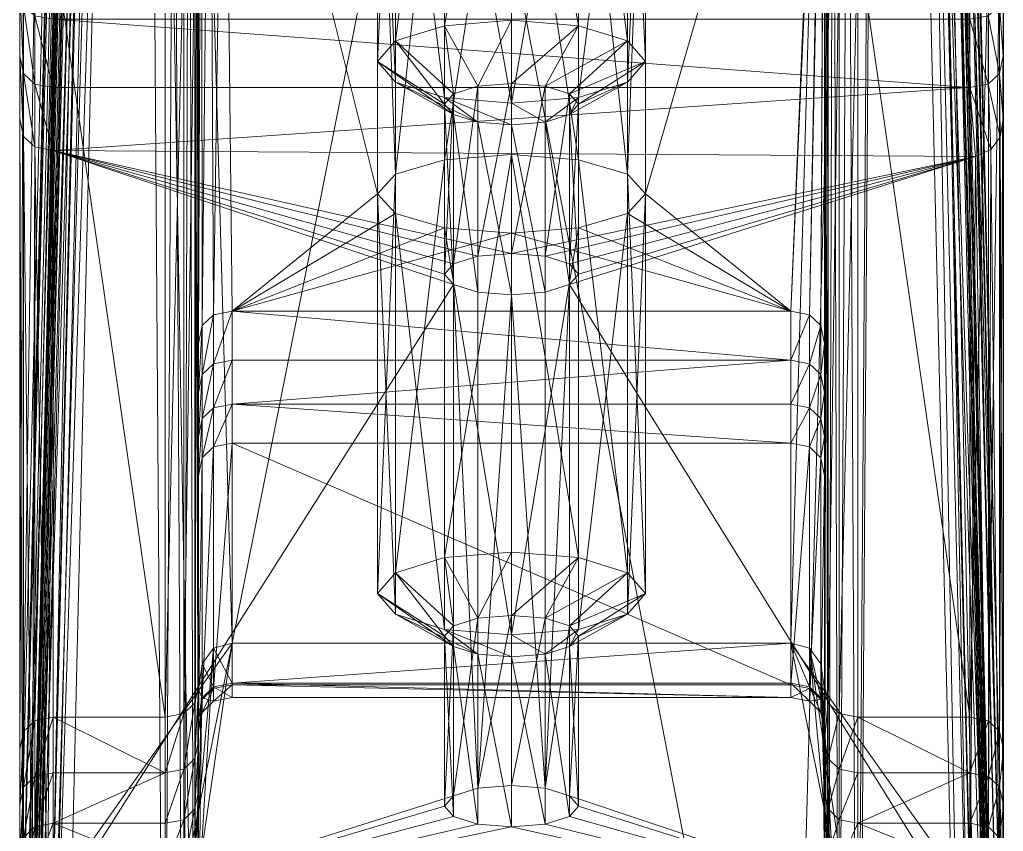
# Model space of a CAD drawing. Header units: metres. Extents: x -565 to 1231, y 366 to 1032.
# Drawn here: x -564.96 to -520.95, y 867.9 to 904.21 of the extents above; entities that cross this region are included whole.
import ezdxf

# ---------------------------------------------------------------- set-up
doc = ezdxf.new("R2010")
doc.units = ezdxf.units.M
doc.layers.add('KOV', color=7, linetype='Continuous', lineweight=13, true_color=0xe3e3e3)

# ---------------------------------------------------------------- blocks, each defined once
blk = doc.blocks.new('KOMPLEXNÍ OBJEKT_0')
at = {"layer": 'KOV'}
for points in [[(506.246, 1597.565, 415.722), (534.446, 1597.555, 525.168), (499.594, 1597.555, 417.906)], [(503.745, 1597.565, 407.631), (506.246, 1597.565, 415.722), (499.594, 1597.555, 417.906)], [(501.479, 1597.564, 399.46), (503.745, 1597.565, 407.631), (499.594, 1597.555, 417.906)], [(504.545, 1597.396, 407.397), (503.745, 1597.565, 407.631), (501.479, 1597.564, 399.46)], [(501.479, 1597.564, 399.46), (502.286, 1597.396, 399.249), (504.545, 1597.396, 407.397)], [(503.745, 1597.565, 407.631), (504.545, 1597.396, 407.397), (507.04, 1597.396, 415.47)], [(507.04, 1597.396, 415.47), (506.246, 1597.565, 415.722), (503.745, 1597.565, 407.631)], [(506.246, 1597.565, 415.722), (541.11, 1597.565, 523.025), (534.446, 1597.555, 525.168)], [(506.246, 1597.565, 415.722), (507.04, 1597.396, 415.47), (541.901, 1597.396, 522.762)], [(541.901, 1597.396, 522.762), (541.11, 1597.565, 523.025), (506.246, 1597.565, 415.722)], [(541.11, 1597.565, 523.025), (537.251, 1597.555, 533.396), (534.446, 1597.555, 525.168)], [(541.11, 1597.565, 523.025), (540.293, 1597.555, 541.529), (537.251, 1597.555, 533.396)], [(465.48, 1597.395, 327.309), (465.045, 1596.894, 327.062), (628.915, 1593.055, -8.922)], [(466.204, 1597.563, 327.728), (465.48, 1597.395, 327.309), (629.336, 1593.557, -8.644)], [(628.915, 1593.055, -8.922), (629.336, 1593.557, -8.644), (465.48, 1597.395, 327.309)], [(466.204, 1597.563, 327.728), (630.037, 1593.725, -8.181), (473.738, 1597.56, 331.089)], [(629.336, 1593.557, -8.644), (630.037, 1593.725, -8.181), (466.204, 1597.563, 327.728)], [(630.037, 1593.725, -8.181), (636.501, 1593.72, -5.465), (473.738, 1597.56, 331.089)], [(473.865, 1597.532, 331.151), (473.738, 1597.56, 331.089), (636.501, 1593.72, -5.465)], [(473.967, 1597.305, 331.202), (637.763, 1592.223, -4.631), (473.855, 1591.06, 331.431)], [(636.501, 1593.72, -5.465), (637.202, 1593.555, -5.002), (473.865, 1597.532, 331.151)], [(473.941, 1597.447, 331.189), (473.865, 1597.532, 331.151), (637.202, 1593.555, -5.002)], [(637.202, 1593.555, -5.002), (637.623, 1593.056, -4.724), (473.941, 1597.447, 331.189)], [(473.967, 1597.305, 331.202), (473.941, 1597.447, 331.189), (637.623, 1593.056, -4.724)], [(637.623, 1593.056, -4.724), (637.763, 1592.223, -4.631), (473.967, 1597.305, 331.202)], [(491.288, 1597.395, 339.457), (490.834, 1596.894, 339.248), (648.754, 1593.057, 0.586)], [(492.043, 1597.562, 339.809), (491.288, 1597.395, 339.457), (649.235, 1593.557, 0.738)], [(648.754, 1593.057, 0.586), (649.235, 1593.557, 0.738), (491.288, 1597.395, 339.457)], [(656.214, 1593.721, 4.305), (498.35, 1597.558, 342.846), (492.043, 1597.562, 339.809)], [(656.214, 1593.721, 4.305), (492.043, 1597.562, 339.809), (650.037, 1593.724, 0.991)], [(649.235, 1593.557, 0.738), (650.037, 1593.724, 0.991), (492.043, 1597.562, 339.809)], [(499.104, 1597.393, 343.199), (498.35, 1597.558, 342.846), (656.214, 1593.721, 4.305)], [(498.439, 1597.008, 418.664), (498.829, 1597.42, 418.247), (533.655, 1597.391, 525.431)], [(533.655, 1597.391, 525.431), (533.181, 1596.893, 525.589), (498.439, 1597.008, 418.664)], [(498.829, 1597.42, 418.247), (499.594, 1597.555, 417.906), (534.446, 1597.555, 525.168)], [(534.446, 1597.555, 525.168), (533.655, 1597.391, 525.431), (498.829, 1597.42, 418.247)], [(656.214, 1593.721, 4.305), (657.015, 1593.555, 4.559), (499.104, 1597.393, 343.199)], [(499.557, 1596.893, 343.413), (499.104, 1597.393, 343.199), (657.015, 1593.555, 4.559)], [(502.77, 1596.894, 399.123), (502.286, 1597.396, 399.249), (500.266, 1597.395, 391.044)], [(500.266, 1597.395, 391.044), (500.752, 1596.894, 390.928), (502.77, 1596.894, 399.123)], [(502.286, 1597.396, 399.249), (502.77, 1596.894, 399.123), (505.025, 1596.894, 407.256)], [(505.025, 1596.894, 407.256), (504.545, 1597.396, 407.397), (502.286, 1597.396, 399.249)], [(504.545, 1597.396, 407.397), (505.025, 1596.894, 407.256), (507.517, 1596.894, 415.319)], [(507.517, 1596.894, 415.319), (507.04, 1597.396, 415.47), (504.545, 1597.396, 407.397)], [(507.04, 1597.396, 415.47), (507.517, 1596.894, 415.319), (542.375, 1596.894, 522.604)], [(542.375, 1596.894, 522.604), (541.901, 1597.396, 522.762), (507.04, 1597.396, 415.47)], [(533.181, 1596.893, 525.589), (533.655, 1597.391, 525.431), (536.467, 1597.391, 533.676)], [(536.467, 1597.391, 533.676), (535.996, 1596.893, 533.845), (533.181, 1596.893, 525.589)], [(533.655, 1597.391, 525.431), (534.446, 1597.555, 525.168), (537.251, 1597.555, 533.396)], [(537.251, 1597.555, 533.396), (536.467, 1597.391, 533.676), (533.655, 1597.391, 525.431)], [(535.996, 1596.893, 533.845), (536.467, 1597.391, 533.676), (539.517, 1597.391, 541.832)], [(539.517, 1597.391, 541.832), (539.051, 1596.893, 542.014), (535.996, 1596.893, 533.845)], [(536.467, 1597.391, 533.676), (537.251, 1597.555, 533.396), (540.293, 1597.555, 541.529)], [(540.293, 1597.555, 541.529), (539.517, 1597.391, 541.832), (536.467, 1597.391, 533.676)], [(465.045, 1596.894, 327.062), (464.897, 1596.06, 326.986), (628.775, 1592.222, -9.015)], [(628.775, 1592.222, -9.015), (628.915, 1593.055, -8.922), (465.045, 1596.894, 327.062)], [(490.834, 1596.894, 339.248), (490.681, 1596.06, 339.182), (648.594, 1592.223, 0.535)], [(648.594, 1592.223, 0.535), (648.754, 1593.057, 0.586), (490.834, 1596.894, 339.248)], [(498.424, 1596.318, 419.159), (498.439, 1597.008, 418.664), (533.181, 1596.893, 525.589)], [(533.181, 1596.893, 525.589), (533.023, 1596.06, 525.642), (498.424, 1596.318, 419.159)], [(657.015, 1593.555, 4.559), (657.496, 1593.055, 4.711), (499.557, 1596.893, 343.413)], [(499.706, 1596.06, 343.487), (499.557, 1596.893, 343.413), (657.496, 1593.055, 4.711)], [(500.752, 1596.894, 390.928), (500.915, 1596.06, 390.89), (502.931, 1596.06, 399.081)], [(502.931, 1596.06, 399.081), (502.77, 1596.894, 399.123), (500.752, 1596.894, 390.928)], [(502.77, 1596.894, 399.123), (502.931, 1596.06, 399.081), (505.185, 1596.06, 407.209)], [(505.185, 1596.06, 407.209), (505.025, 1596.894, 407.256), (502.77, 1596.894, 399.123)], [(505.025, 1596.894, 407.256), (505.185, 1596.06, 407.209), (507.675, 1596.06, 415.269)], [(507.675, 1596.06, 415.269), (507.517, 1596.894, 415.319), (505.025, 1596.894, 407.256)], [(507.517, 1596.894, 415.319), (507.675, 1596.06, 415.269), (542.534, 1596.06, 522.551)], [(542.534, 1596.06, 522.551), (542.375, 1596.894, 522.604), (507.517, 1596.894, 415.319)], [(533.023, 1596.06, 525.642), (533.181, 1596.893, 525.589), (535.996, 1596.893, 533.845)], [(535.996, 1596.893, 533.845), (535.839, 1596.06, 533.901), (533.023, 1596.06, 525.642)], [(535.839, 1596.06, 533.901), (535.996, 1596.893, 533.845), (539.051, 1596.893, 542.014)], [(539.051, 1596.893, 542.014), (538.896, 1596.06, 542.074), (535.839, 1596.06, 533.901)], [(498.165, 1555.06, 418.359), (498.424, 1596.318, 419.159), (502.769, 1575.56, 432.531)], [(502.894, 1577.06, 432.914), (502.769, 1575.56, 432.531), (498.424, 1596.318, 419.159)], [(503.233, 1578.157, 433.958), (502.894, 1577.06, 432.914), (498.424, 1596.318, 419.159)], [(503.697, 1578.56, 435.385), (503.233, 1578.157, 433.958), (498.424, 1596.318, 419.159)], [(504.159, 1578.157, 436.811), (503.697, 1578.56, 435.385), (498.424, 1596.318, 419.159)], [(527.027, 1578.157, 507.189), (504.159, 1578.157, 436.811), (498.424, 1596.318, 419.159)], [(527.027, 1578.157, 507.189), (498.424, 1596.318, 419.159), (533.023, 1596.06, 525.642)], [(476.687, 1589.56, 302.574), (628.775, 1592.222, -9.015), (464.897, 1596.06, 326.986)], [(490.681, 1596.06, 339.182), (487.041, 1591.06, 346.985), (648.594, 1591.06, 0.535)], [(648.594, 1592.223, 0.535), (490.681, 1596.06, 339.182), (648.594, 1591.06, 0.535)], [(510.994, 1588.06, 319.283), (496.105, 1591.06, 351.211), (499.706, 1596.06, 343.487)], [(510.994, 1588.06, 319.283), (499.706, 1596.06, 343.487), (657.656, 1592.222, 4.761)], [(657.496, 1593.055, 4.711), (657.656, 1592.222, 4.761), (499.706, 1596.06, 343.487)], [(502.931, 1596.06, 399.081), (500.915, 1596.06, 390.89), (500.915, 1591.06, 390.89)], [(502.931, 1596.06, 399.081), (500.915, 1591.06, 390.89), (502.931, 1591.06, 399.081)], [(502.931, 1596.06, 399.081), (502.931, 1591.06, 399.081), (505.185, 1591.06, 407.209)], [(505.185, 1596.06, 407.209), (502.931, 1596.06, 399.081), (505.185, 1591.06, 407.209)], [(507.675, 1596.06, 415.269), (505.185, 1596.06, 407.209), (505.185, 1591.06, 407.209)], [(507.675, 1596.06, 415.269), (505.185, 1591.06, 407.209), (507.675, 1591.06, 415.269)], [(542.534, 1596.06, 522.551), (507.675, 1596.06, 415.269), (507.675, 1591.06, 415.269)], [(542.534, 1596.06, 522.551), (507.675, 1591.06, 415.269), (542.534, 1591.06, 522.551)], [(527.491, 1578.56, 508.616), (527.027, 1578.157, 507.189), (533.023, 1596.06, 525.642)], [(527.954, 1578.157, 510.043), (527.491, 1578.56, 508.616), (533.023, 1596.06, 525.642)], [(528.293, 1577.06, 511.087), (527.954, 1578.157, 510.043), (533.023, 1596.06, 525.642)], [(528.417, 1575.56, 511.469), (528.293, 1577.06, 511.087), (533.023, 1596.06, 525.642)], [(532.763, 1554.802, 524.841), (528.417, 1575.56, 511.469), (533.023, 1596.06, 525.642)], [(535.839, 1555.06, 533.901), (532.763, 1554.802, 524.841), (533.023, 1596.06, 525.642)], [(535.839, 1555.06, 533.901), (533.023, 1596.06, 525.642), (535.839, 1596.06, 533.901)], [(535.839, 1555.06, 533.901), (535.839, 1596.06, 533.901), (538.896, 1596.06, 542.074)], [(538.896, 1555.06, 542.074), (535.839, 1555.06, 533.901), (538.896, 1596.06, 542.074)], [(637.763, 1592.223, -4.631), (637.763, 1591.06, -4.631), (473.855, 1591.06, 331.431)], [(476.687, 1589.56, 302.574), (477.404, 1563.06, 301.344), (628.775, 1592.222, -9.015)], [(477.404, 1563.06, 301.344), (628.775, 1558.897, -9.015), (628.775, 1592.222, -9.015)], [(510.994, 1588.06, 319.283), (657.656, 1592.222, 4.761), (657.656, 1558.897, 4.761)], [(473.999, 1590.227, 331.515), (473.855, 1591.06, 331.431), (637.763, 1591.06, -4.631)], [(637.763, 1591.06, -4.631), (637.903, 1590.227, -4.538), (473.999, 1590.227, 331.515)], [(487.041, 1591.06, 346.985), (486.886, 1590.227, 346.923), (648.434, 1590.227, 0.484)], [(648.434, 1590.227, 0.484), (648.594, 1591.06, 0.535), (487.041, 1591.06, 346.985)], [(496.26, 1590.227, 351.273), (496.105, 1591.06, 351.211), (510.994, 1588.06, 319.283)], [(500.915, 1591.06, 390.89), (501.077, 1590.227, 390.851), (503.092, 1590.227, 399.038)], [(503.092, 1590.227, 399.038), (502.931, 1591.06, 399.081), (500.915, 1591.06, 390.89)], [(502.931, 1591.06, 399.081), (503.092, 1590.227, 399.038), (505.345, 1590.227, 407.162)], [(505.345, 1590.227, 407.162), (505.185, 1591.06, 407.209), (502.931, 1591.06, 399.081)], [(505.185, 1591.06, 407.209), (505.345, 1590.227, 407.162), (507.834, 1590.227, 415.219)], [(507.834, 1590.227, 415.219), (507.675, 1591.06, 415.269), (505.185, 1591.06, 407.209)], [(507.675, 1591.06, 415.269), (507.834, 1590.227, 415.219), (542.692, 1590.227, 522.499)], [(542.692, 1590.227, 522.499), (542.534, 1591.06, 522.551), (507.675, 1591.06, 415.269)], [(474.433, 1589.727, 331.767), (473.999, 1590.227, 331.515), (637.903, 1590.227, -4.538)], [(637.903, 1590.227, -4.538), (638.324, 1589.727, -4.26), (474.433, 1589.727, 331.767)], [(486.886, 1590.227, 346.923), (486.421, 1589.727, 346.736), (647.953, 1589.727, 0.332)], [(647.953, 1589.727, 0.332), (648.434, 1590.227, 0.484), (486.886, 1590.227, 346.923)], [(496.725, 1589.727, 351.459), (496.26, 1590.227, 351.273), (510.762, 1588.893, 319.858)], [(510.994, 1588.06, 319.283), (510.762, 1588.893, 319.858), (496.26, 1590.227, 351.273)], [(501.077, 1590.227, 390.851), (501.563, 1589.727, 390.735), (503.576, 1589.727, 398.912)], [(503.576, 1589.727, 398.912), (503.092, 1590.227, 399.038), (501.077, 1590.227, 390.851)], [(503.092, 1590.227, 399.038), (503.576, 1589.727, 398.912), (505.825, 1589.727, 407.022)], [(505.825, 1589.727, 407.022), (505.345, 1590.227, 407.162), (503.092, 1590.227, 399.038)], [(505.345, 1590.227, 407.162), (505.825, 1589.727, 407.022), (508.311, 1589.727, 415.067)], [(508.311, 1589.727, 415.067), (507.834, 1590.227, 415.219), (505.345, 1590.227, 407.162)], [(507.834, 1590.227, 415.219), (508.311, 1589.727, 415.067), (543.166, 1589.727, 522.341)], [(543.166, 1589.727, 522.341), (542.692, 1590.227, 522.499), (507.834, 1590.227, 415.219)], [(475.154, 1589.56, 332.188), (474.433, 1589.727, 331.767), (638.324, 1589.727, -4.26)], [(638.324, 1589.727, -4.26), (639.025, 1589.56, -3.797), (475.154, 1589.56, 332.188)], [(486.421, 1589.727, 346.736), (485.646, 1589.56, 346.426), (647.151, 1589.56, 0.079)], [(647.151, 1589.56, 0.079), (647.953, 1589.727, 0.332), (486.421, 1589.727, 346.736)], [(497.499, 1589.56, 351.77), (496.725, 1589.727, 351.459), (510.068, 1589.393, 321.585)], [(510.762, 1588.893, 319.858), (510.068, 1589.393, 321.585), (496.725, 1589.727, 351.459)], [(501.563, 1589.727, 390.735), (502.374, 1589.56, 390.542), (504.382, 1589.56, 398.701)], [(504.382, 1589.56, 398.701), (503.576, 1589.727, 398.912), (501.563, 1589.727, 390.735)], [(503.576, 1589.727, 398.912), (504.382, 1589.56, 398.701), (506.624, 1589.56, 406.787)], [(506.624, 1589.56, 406.787), (505.825, 1589.727, 407.022), (503.576, 1589.727, 398.912)], [(505.825, 1589.727, 407.022), (506.624, 1589.56, 406.787), (509.105, 1589.56, 414.816)], [(509.105, 1589.56, 414.816), (508.311, 1589.727, 415.067), (505.825, 1589.727, 407.022)], [(508.311, 1589.727, 415.067), (509.105, 1589.56, 414.816), (543.957, 1589.56, 522.078)], [(543.957, 1589.56, 522.078), (543.166, 1589.727, 522.341), (508.311, 1589.727, 415.067)], [(485.646, 1589.56, 346.426), (475.154, 1589.56, 332.188), (639.025, 1589.56, -3.797)], [(647.151, 1589.56, 0.079), (485.646, 1589.56, 346.426), (639.025, 1589.56, -3.797)], [(497.499, 1589.56, 351.77), (508.91, 1589.56, 324.462), (507.72, 1589.56, 324.236)], [(497.499, 1589.56, 351.77), (507.72, 1589.56, 324.236), (507.053, 1589.56, 330.105)], [(497.499, 1589.56, 351.77), (507.053, 1589.56, 330.105), (507.646, 1589.56, 335.899)], [(502.374, 1589.56, 390.542), (497.499, 1589.56, 351.77), (507.646, 1589.56, 335.899)], [(510.068, 1589.393, 321.585), (508.91, 1589.56, 324.462), (497.499, 1589.56, 351.77)], [(502.374, 1589.56, 390.542), (507.646, 1589.56, 335.899), (518.469, 1589.56, 386.817)], [(504.382, 1589.56, 398.701), (502.374, 1589.56, 390.542), (518.469, 1589.56, 386.817)], [(506.624, 1589.56, 406.787), (504.382, 1589.56, 398.701), (518.469, 1589.56, 386.817)], [(509.105, 1589.56, 414.816), (506.624, 1589.56, 406.787), (518.469, 1589.56, 386.817)], [(507.053, 1589.56, 330.105), (507.891, 1589.393, 330.109), (508.471, 1589.393, 335.77)], [(508.471, 1589.393, 335.77), (507.646, 1589.56, 335.899), (507.053, 1589.56, 330.105)], [(507.891, 1589.393, 330.109), (507.053, 1589.56, 330.105), (507.72, 1589.56, 324.236)], [(519.283, 1589.393, 386.638), (518.469, 1589.56, 386.817), (507.646, 1589.56, 335.899)], [(507.646, 1589.56, 335.899), (508.471, 1589.393, 335.77), (519.283, 1589.393, 386.638)], [(508.538, 1589.393, 324.42), (507.72, 1589.56, 324.236), (508.91, 1589.56, 324.462)], [(507.72, 1589.56, 324.236), (508.538, 1589.393, 324.42), (507.891, 1589.393, 330.109)], [(507.891, 1589.393, 330.109), (508.394, 1588.893, 330.112), (508.965, 1588.893, 335.692)], [(508.965, 1588.893, 335.692), (508.471, 1589.393, 335.77), (507.891, 1589.393, 330.109)], [(508.394, 1588.893, 330.112), (507.891, 1589.393, 330.109), (508.538, 1589.393, 324.42)], [(508.538, 1589.393, 324.42), (509.029, 1588.893, 324.53), (508.394, 1588.893, 330.112)], [(519.771, 1588.893, 386.53), (519.283, 1589.393, 386.638), (508.471, 1589.393, 335.77)], [(508.471, 1589.393, 335.77), (508.965, 1588.893, 335.692), (519.771, 1588.893, 386.53)], [(508.91, 1589.56, 324.462), (510.068, 1589.393, 321.585), (508.538, 1589.393, 324.42)], [(509.029, 1588.893, 324.53), (508.538, 1589.393, 324.42), (510.068, 1589.393, 321.585)], [(510.068, 1589.393, 321.585), (510.762, 1588.893, 319.858), (509.029, 1588.893, 324.53)], [(509.105, 1589.56, 414.816), (518.469, 1589.56, 386.817), (520.22, 1589.56, 394.506)], [(509.105, 1589.56, 414.816), (520.22, 1589.56, 394.506), (522.198, 1589.56, 402.152)], [(509.105, 1589.56, 414.816), (522.198, 1589.56, 402.152), (524.394, 1589.56, 409.727)], [(543.957, 1589.56, 522.078), (509.105, 1589.56, 414.816), (524.394, 1589.56, 409.727)], [(521.03, 1589.393, 394.309), (520.22, 1589.56, 394.506), (518.469, 1589.56, 386.817)], [(518.469, 1589.56, 386.817), (519.283, 1589.393, 386.638), (521.03, 1589.393, 394.309)], [(521.516, 1588.893, 394.191), (521.03, 1589.393, 394.309), (519.283, 1589.393, 386.638)], [(519.283, 1589.393, 386.638), (519.771, 1588.893, 386.53), (521.516, 1588.893, 394.191)], [(523.002, 1589.393, 401.932), (522.198, 1589.56, 402.152), (520.22, 1589.56, 394.506)], [(520.22, 1589.56, 394.506), (521.03, 1589.393, 394.309), (523.002, 1589.393, 401.932)], [(523.484, 1588.893, 401.8), (523.002, 1589.393, 401.932), (521.03, 1589.393, 394.309)], [(521.03, 1589.393, 394.309), (521.516, 1588.893, 394.191), (523.484, 1588.893, 401.8)], [(525.193, 1589.393, 409.489), (524.394, 1589.56, 409.727), (522.198, 1589.56, 402.152)], [(522.198, 1589.56, 402.152), (523.002, 1589.393, 401.932), (525.193, 1589.393, 409.489)], [(525.672, 1588.893, 409.346), (525.193, 1589.393, 409.489), (523.002, 1589.393, 401.932)], [(523.002, 1589.393, 401.932), (523.484, 1588.893, 401.8), (525.672, 1588.893, 409.346)], [(543.957, 1589.56, 522.078), (524.394, 1589.56, 409.727), (557.38, 1589.56, 517.622)], [(558.144, 1589.433, 517.27), (557.38, 1589.56, 517.622), (524.394, 1589.56, 409.727)], [(524.394, 1589.56, 409.727), (525.193, 1589.393, 409.489), (558.144, 1589.433, 517.27)], [(558.527, 1589.051, 516.812), (558.144, 1589.433, 517.27), (525.193, 1589.393, 409.489)], [(525.193, 1589.393, 409.489), (525.672, 1588.893, 409.346), (558.527, 1589.051, 516.812)], [(508.394, 1588.893, 330.112), (508.562, 1588.06, 330.113), (509.13, 1588.06, 335.666)], [(509.13, 1588.06, 335.666), (508.965, 1588.893, 335.692), (508.394, 1588.893, 330.112)], [(508.562, 1588.06, 330.113), (508.394, 1588.893, 330.112), (509.029, 1588.893, 324.53)], [(509.029, 1588.893, 324.53), (509.192, 1588.06, 324.567), (508.562, 1588.06, 330.113)], [(519.934, 1588.06, 386.494), (519.771, 1588.893, 386.53), (508.965, 1588.893, 335.692)], [(508.965, 1588.893, 335.692), (509.13, 1588.06, 335.666), (519.934, 1588.06, 386.494)], [(509.192, 1588.06, 324.567), (509.029, 1588.893, 324.53), (510.762, 1588.893, 319.858)], [(510.762, 1588.893, 319.858), (510.994, 1588.06, 319.283), (509.192, 1588.06, 324.567)], [(521.678, 1588.06, 394.152), (521.516, 1588.893, 394.191), (519.771, 1588.893, 386.53)], [(519.771, 1588.893, 386.53), (519.934, 1588.06, 386.494), (521.678, 1588.06, 394.152)], [(523.645, 1588.06, 401.755), (523.484, 1588.893, 401.8), (521.516, 1588.893, 394.191)], [(521.516, 1588.893, 394.191), (521.678, 1588.06, 394.152), (523.645, 1588.06, 401.755)], [(525.832, 1588.06, 409.299), (525.672, 1588.893, 409.346), (523.484, 1588.893, 401.8)], [(523.484, 1588.893, 401.8), (523.645, 1588.06, 401.755), (525.832, 1588.06, 409.299)], [(558.529, 1588.414, 516.248), (558.527, 1589.051, 516.812), (525.672, 1588.893, 409.346)], [(525.672, 1588.893, 409.346), (525.832, 1588.06, 409.299), (558.529, 1588.414, 516.248)], [(531.086, 1581.56, 426.485), (558.529, 1588.414, 516.248), (525.832, 1588.06, 409.299)], [(531.086, 1581.56, 426.485), (553.602, 1581.56, 500.132), (558.529, 1588.414, 516.248)], [(508.562, 1563.06, 330.113), (508.562, 1588.06, 330.113), (509.192, 1588.06, 324.567)], [(509.192, 1588.06, 324.567), (509.192, 1563.06, 324.567), (508.562, 1563.06, 330.113)], [(509.13, 1588.06, 335.666), (508.562, 1588.06, 330.113), (508.562, 1563.06, 330.113)], [(508.562, 1563.06, 330.113), (509.13, 1563.06, 335.666), (509.13, 1588.06, 335.666)], [(519.934, 1588.06, 386.494), (509.13, 1588.06, 335.666), (509.13, 1563.06, 335.666)], [(519.934, 1588.06, 386.494), (509.13, 1563.06, 335.666), (519.934, 1563.06, 386.494)], [(510.994, 1563.06, 319.283), (509.192, 1563.06, 324.567), (509.192, 1588.06, 324.567)], [(509.192, 1588.06, 324.567), (510.994, 1588.06, 319.283), (510.994, 1563.06, 319.283)], [(510.994, 1563.06, 319.283), (510.994, 1588.06, 319.283), (657.656, 1558.897, 4.761)], [(519.934, 1563.06, 386.494), (521.678, 1563.06, 394.152), (521.678, 1588.06, 394.152)], [(519.934, 1588.06, 386.494), (519.934, 1563.06, 386.494), (521.678, 1588.06, 394.152)], [(523.645, 1563.06, 401.755), (523.645, 1588.06, 401.755), (521.678, 1588.06, 394.152)], [(521.678, 1563.06, 394.152), (523.645, 1563.06, 401.755), (521.678, 1588.06, 394.152)], [(523.645, 1563.06, 401.755), (525.832, 1563.06, 409.299), (525.832, 1588.06, 409.299)], [(523.645, 1563.06, 401.755), (525.832, 1588.06, 409.299), (523.645, 1588.06, 401.755)], [(530.208, 1580.755, 423.616), (531.086, 1581.56, 426.485), (525.832, 1588.06, 409.299)], [(529.566, 1578.56, 421.515), (530.208, 1580.755, 423.616), (525.832, 1588.06, 409.299)], [(529.332, 1575.56, 420.746), (529.566, 1578.56, 421.515), (525.832, 1588.06, 409.299)], [(525.832, 1563.06, 409.299), (529.332, 1575.56, 420.746), (525.832, 1588.06, 409.299)], [(513.206, 1581.56, 432.294), (512.28, 1580.755, 429.441), (510.841, 1578.157, 431.486)], [(510.841, 1578.157, 431.486), (511.305, 1578.56, 432.912), (513.206, 1581.56, 432.294)], [(514.134, 1580.755, 435.148), (513.206, 1581.56, 432.294), (511.305, 1578.56, 432.912)], [(531.086, 1581.56, 426.485), (530.208, 1580.755, 423.616), (512.28, 1580.755, 429.441)], [(512.28, 1580.755, 429.441), (513.206, 1581.56, 432.294), (531.086, 1581.56, 426.485)], [(513.206, 1581.56, 432.294), (514.134, 1580.755, 435.148), (531.963, 1580.755, 429.354)], [(531.963, 1580.755, 429.354), (531.086, 1581.56, 426.485), (513.206, 1581.56, 432.294)], [(531.086, 1581.56, 426.485), (531.963, 1580.755, 429.354), (553.602, 1581.56, 500.132)], [(531.963, 1580.755, 429.354), (552.725, 1580.755, 497.263), (553.602, 1581.56, 500.132)], [(537.001, 1581.56, 505.526), (536.075, 1580.755, 502.673), (534.635, 1578.157, 504.717)], [(534.635, 1578.157, 504.717), (535.099, 1578.56, 506.144), (537.001, 1581.56, 505.526)], [(537.928, 1580.755, 508.379), (537.001, 1581.56, 505.526), (535.099, 1578.56, 506.144)], [(553.602, 1581.56, 500.132), (552.725, 1580.755, 497.263), (536.075, 1580.755, 502.673)], [(536.075, 1580.755, 502.673), (537.001, 1581.56, 505.526), (553.602, 1581.56, 500.132)], [(537.001, 1581.56, 505.526), (537.928, 1580.755, 508.379), (554.479, 1580.755, 503.001)], [(554.479, 1580.755, 503.001), (553.602, 1581.56, 500.132), (537.001, 1581.56, 505.526)], [(510.502, 1577.06, 430.442), (510.841, 1578.157, 431.486), (512.28, 1580.755, 429.441)], [(512.28, 1580.755, 429.441), (511.601, 1578.56, 427.353), (510.502, 1577.06, 430.442)], [(511.305, 1578.56, 432.912), (511.768, 1578.157, 434.339), (514.134, 1580.755, 435.148)], [(511.601, 1578.56, 427.353), (512.28, 1580.755, 429.441), (530.208, 1580.755, 423.616)], [(530.208, 1580.755, 423.616), (529.566, 1578.56, 421.515), (511.601, 1578.56, 427.353)], [(514.813, 1578.56, 437.236), (514.134, 1580.755, 435.148), (511.768, 1578.157, 434.339)], [(532.605, 1578.56, 431.455), (531.963, 1580.755, 429.354), (514.134, 1580.755, 435.148)], [(514.134, 1580.755, 435.148), (514.813, 1578.56, 437.236), (532.605, 1578.56, 431.455)], [(531.963, 1580.755, 429.354), (532.605, 1578.56, 431.455), (552.082, 1578.56, 495.162)], [(531.963, 1580.755, 429.354), (552.082, 1578.56, 495.162), (552.725, 1580.755, 497.263)], [(534.296, 1577.06, 503.673), (534.635, 1578.157, 504.717), (536.075, 1580.755, 502.673)], [(536.075, 1580.755, 502.673), (535.395, 1578.56, 500.584), (534.296, 1577.06, 503.673)], [(535.099, 1578.56, 506.144), (535.563, 1578.157, 507.57), (537.928, 1580.755, 508.379)], [(535.395, 1578.56, 500.584), (536.075, 1580.755, 502.673), (552.725, 1580.755, 497.263)], [(552.725, 1580.755, 497.263), (552.082, 1578.56, 495.162), (535.395, 1578.56, 500.584)], [(538.607, 1578.56, 510.468), (537.928, 1580.755, 508.379), (535.563, 1578.157, 507.57)], [(555.122, 1578.56, 505.102), (554.479, 1580.755, 503.001), (537.928, 1580.755, 508.379)], [(537.928, 1580.755, 508.379), (538.607, 1578.56, 510.468), (555.122, 1578.56, 505.102)], [(511.305, 1578.56, 432.912), (510.841, 1578.157, 431.486), (503.233, 1578.157, 433.958)], [(503.233, 1578.157, 433.958), (503.697, 1578.56, 435.385), (511.305, 1578.56, 432.912)], [(503.697, 1578.56, 435.385), (504.159, 1578.157, 436.811), (511.768, 1578.157, 434.339)], [(511.768, 1578.157, 434.339), (511.305, 1578.56, 432.912), (503.697, 1578.56, 435.385)], [(511.601, 1578.56, 427.353), (511.353, 1575.56, 426.588), (510.377, 1575.56, 430.059)], [(510.377, 1575.56, 430.059), (510.502, 1577.06, 430.442), (511.601, 1578.56, 427.353)], [(529.566, 1578.56, 421.515), (529.332, 1575.56, 420.746), (511.353, 1575.56, 426.588)], [(511.353, 1575.56, 426.588), (511.601, 1578.56, 427.353), (529.566, 1578.56, 421.515)], [(511.768, 1578.157, 434.339), (512.108, 1577.06, 435.383), (514.813, 1578.56, 437.236)], [(515.061, 1575.56, 438.001), (514.813, 1578.56, 437.236), (512.108, 1577.06, 435.383)], [(514.813, 1578.56, 437.236), (515.061, 1575.56, 438.001), (532.84, 1575.56, 432.224)], [(532.84, 1575.56, 432.224), (532.605, 1578.56, 431.455), (514.813, 1578.56, 437.236)], [(535.099, 1578.56, 506.144), (534.635, 1578.157, 504.717), (527.027, 1578.157, 507.189)], [(527.027, 1578.157, 507.189), (527.491, 1578.56, 508.616), (535.099, 1578.56, 506.144)], [(527.491, 1578.56, 508.616), (527.954, 1578.157, 510.043), (535.563, 1578.157, 507.57)], [(535.563, 1578.157, 507.57), (535.099, 1578.56, 506.144), (527.491, 1578.56, 508.616)], [(532.605, 1578.56, 431.455), (532.84, 1575.56, 432.224), (551.848, 1575.56, 494.393)], [(532.605, 1578.56, 431.455), (551.848, 1575.56, 494.393), (552.082, 1578.56, 495.162)], [(535.395, 1578.56, 500.584), (535.146, 1575.56, 499.819), (534.172, 1575.56, 503.291)], [(534.172, 1575.56, 503.291), (534.296, 1577.06, 503.673), (535.395, 1578.56, 500.584)], [(552.082, 1578.56, 495.162), (551.848, 1575.56, 494.393), (535.146, 1575.56, 499.819)], [(535.146, 1575.56, 499.819), (535.395, 1578.56, 500.584), (552.082, 1578.56, 495.162)], [(535.563, 1578.157, 507.57), (535.901, 1577.06, 508.615), (538.607, 1578.56, 510.468)], [(538.855, 1575.56, 511.232), (538.607, 1578.56, 510.468), (535.901, 1577.06, 508.615)], [(538.607, 1578.56, 510.468), (538.855, 1575.56, 511.232), (555.357, 1575.56, 505.87)], [(555.357, 1575.56, 505.87), (555.122, 1578.56, 505.102), (538.607, 1578.56, 510.468)], [(502.894, 1577.06, 432.914), (503.233, 1578.157, 433.958), (510.841, 1578.157, 431.486)], [(510.841, 1578.157, 431.486), (510.502, 1577.06, 430.442), (502.894, 1577.06, 432.914)], [(512.108, 1577.06, 435.383), (511.768, 1578.157, 434.339), (504.159, 1578.157, 436.811)], [(504.159, 1578.157, 436.811), (504.499, 1577.06, 437.855), (512.108, 1577.06, 435.383)], [(527.027, 1578.157, 507.189), (504.499, 1577.06, 437.855), (504.159, 1578.157, 436.811)], [(527.027, 1578.157, 507.189), (526.687, 1577.06, 506.145), (504.499, 1577.06, 437.855)], [(526.687, 1577.06, 506.145), (527.027, 1578.157, 507.189), (534.635, 1578.157, 504.717)], [(534.635, 1578.157, 504.717), (534.296, 1577.06, 503.673), (526.687, 1577.06, 506.145)], [(535.901, 1577.06, 508.615), (535.563, 1578.157, 507.57), (527.954, 1578.157, 510.043)], [(527.954, 1578.157, 510.043), (528.293, 1577.06, 511.087), (535.901, 1577.06, 508.615)], [(510.502, 1577.06, 430.442), (510.377, 1575.56, 430.059), (502.769, 1575.56, 432.531)], [(502.769, 1575.56, 432.531), (502.894, 1577.06, 432.914), (510.502, 1577.06, 430.442)], [(504.499, 1577.06, 437.855), (504.624, 1575.56, 438.238), (512.232, 1575.56, 435.766)], [(512.232, 1575.56, 435.766), (512.108, 1577.06, 435.383), (504.499, 1577.06, 437.855)], [(526.563, 1575.56, 505.763), (504.624, 1575.56, 438.238), (504.499, 1577.06, 437.855)], [(526.687, 1577.06, 506.145), (526.563, 1575.56, 505.763), (504.499, 1577.06, 437.855)], [(512.108, 1577.06, 435.383), (512.232, 1575.56, 435.766), (515.061, 1575.56, 438.001)], [(534.296, 1577.06, 503.673), (534.172, 1575.56, 503.291), (526.563, 1575.56, 505.763)], [(526.563, 1575.56, 505.763), (526.687, 1577.06, 506.145), (534.296, 1577.06, 503.673)], [(528.293, 1577.06, 511.087), (528.417, 1575.56, 511.469), (536.025, 1575.56, 508.997)], [(536.025, 1575.56, 508.997), (535.901, 1577.06, 508.615), (528.293, 1577.06, 511.087)], [(535.901, 1577.06, 508.615), (536.025, 1575.56, 508.997), (538.855, 1575.56, 511.232)], [(498.165, 1555.06, 418.359), (502.769, 1575.56, 432.531), (502.894, 1574.06, 432.914)], [(502.894, 1574.06, 432.914), (502.769, 1575.56, 432.531), (510.377, 1575.56, 430.059)], [(510.377, 1575.56, 430.059), (510.502, 1574.06, 430.442), (502.894, 1574.06, 432.914)], [(504.624, 1575.56, 438.238), (504.499, 1574.06, 437.855), (512.108, 1574.06, 435.383)], [(526.563, 1575.56, 505.763), (526.687, 1574.06, 506.145), (504.499, 1574.06, 437.855)], [(526.563, 1575.56, 505.763), (504.499, 1574.06, 437.855), (504.624, 1575.56, 438.238)], [(512.108, 1574.06, 435.383), (512.232, 1575.56, 435.766), (504.624, 1575.56, 438.238)], [(510.502, 1574.06, 430.442), (510.377, 1575.56, 430.059), (511.353, 1575.56, 426.588)], [(511.353, 1575.56, 426.588), (511.601, 1572.56, 427.353), (510.502, 1574.06, 430.442)], [(511.353, 1575.56, 426.588), (529.332, 1575.56, 420.746), (529.566, 1572.56, 421.515)], [(529.566, 1572.56, 421.515), (511.601, 1572.56, 427.353), (511.353, 1575.56, 426.588)], [(512.232, 1575.56, 435.766), (512.108, 1574.06, 435.383), (514.813, 1572.56, 437.236)], [(514.813, 1572.56, 437.236), (515.061, 1575.56, 438.001), (512.232, 1575.56, 435.766)], [(532.84, 1575.56, 432.224), (515.061, 1575.56, 438.001), (514.813, 1572.56, 437.236)], [(514.813, 1572.56, 437.236), (532.605, 1572.56, 431.455), (532.84, 1575.56, 432.224)], [(525.832, 1563.06, 409.299), (529.566, 1572.56, 421.515), (529.332, 1575.56, 420.746)], [(526.687, 1574.06, 506.145), (526.563, 1575.56, 505.763), (534.172, 1575.56, 503.291)], [(534.172, 1575.56, 503.291), (534.296, 1574.06, 503.673), (526.687, 1574.06, 506.145)], [(528.417, 1575.56, 511.469), (528.293, 1574.06, 511.087), (535.901, 1574.06, 508.615)], [(528.293, 1574.06, 511.087), (528.417, 1575.56, 511.469), (532.763, 1554.802, 524.841)], [(535.901, 1574.06, 508.615), (536.025, 1575.56, 508.997), (528.417, 1575.56, 511.469)], [(532.605, 1572.56, 431.455), (552.082, 1572.56, 495.162), (551.848, 1575.56, 494.393)], [(532.84, 1575.56, 432.224), (532.605, 1572.56, 431.455), (551.848, 1575.56, 494.393)], [(534.296, 1574.06, 503.673), (534.172, 1575.56, 503.291), (535.146, 1575.56, 499.819)], [(535.146, 1575.56, 499.819), (535.395, 1572.56, 500.584), (534.296, 1574.06, 503.673)], [(535.146, 1575.56, 499.819), (551.848, 1575.56, 494.393), (552.082, 1572.56, 495.162)], [(552.082, 1572.56, 495.162), (535.395, 1572.56, 500.584), (535.146, 1575.56, 499.819)], [(536.025, 1575.56, 508.997), (535.901, 1574.06, 508.615), (538.607, 1572.56, 510.468)], [(538.607, 1572.56, 510.468), (538.855, 1575.56, 511.232), (536.025, 1575.56, 508.997)], [(555.357, 1575.56, 505.87), (538.855, 1575.56, 511.232), (538.607, 1572.56, 510.468)], [(538.607, 1572.56, 510.468), (555.122, 1572.56, 505.102), (555.357, 1575.56, 505.87)], [(498.165, 1555.06, 418.359), (502.894, 1574.06, 432.914), (503.233, 1572.961, 433.958)], [(503.233, 1572.961, 433.958), (502.894, 1574.06, 432.914), (510.502, 1574.06, 430.442)], [(510.502, 1574.06, 430.442), (510.841, 1572.961, 431.486), (503.233, 1572.961, 433.958)], [(504.499, 1574.06, 437.855), (504.159, 1572.961, 436.811), (511.768, 1572.961, 434.339)], [(527.027, 1572.961, 507.189), (504.159, 1572.961, 436.811), (504.499, 1574.06, 437.855)], [(511.768, 1572.961, 434.339), (512.108, 1574.06, 435.383), (504.499, 1574.06, 437.855)], [(526.687, 1574.06, 506.145), (527.027, 1572.961, 507.189), (504.499, 1574.06, 437.855)], [(510.841, 1572.961, 431.486), (510.502, 1574.06, 430.442), (511.601, 1572.56, 427.353)], [(512.108, 1574.06, 435.383), (511.768, 1572.961, 434.339), (514.134, 1570.363, 435.148)], [(514.134, 1570.363, 435.148), (514.813, 1572.56, 437.236), (512.108, 1574.06, 435.383)], [(527.027, 1572.961, 507.189), (526.687, 1574.06, 506.145), (534.296, 1574.06, 503.673)], [(534.296, 1574.06, 503.673), (534.635, 1572.961, 504.717), (527.027, 1572.961, 507.189)], [(528.293, 1574.06, 511.087), (527.954, 1572.961, 510.043), (535.563, 1572.961, 507.57)], [(527.954, 1572.961, 510.043), (528.293, 1574.06, 511.087), (532.763, 1554.802, 524.841)], [(535.563, 1572.961, 507.57), (535.901, 1574.06, 508.615), (528.293, 1574.06, 511.087)], [(534.635, 1572.961, 504.717), (534.296, 1574.06, 503.673), (535.395, 1572.56, 500.584)], [(535.901, 1574.06, 508.615), (535.563, 1572.961, 507.57), (537.928, 1570.363, 508.379)], [(537.928, 1570.363, 508.379), (538.607, 1572.56, 510.468), (535.901, 1574.06, 508.615)], [(527.027, 1572.961, 507.189), (532.763, 1554.802, 524.841), (498.165, 1555.06, 418.359)], [(498.165, 1555.06, 418.359), (503.233, 1572.961, 433.958), (503.697, 1572.56, 435.385)], [(498.165, 1555.06, 418.359), (503.697, 1572.56, 435.385), (504.159, 1572.961, 436.811)], [(527.027, 1572.961, 507.189), (498.165, 1555.06, 418.359), (504.159, 1572.961, 436.811)], [(503.697, 1572.56, 435.385), (503.233, 1572.961, 433.958), (510.841, 1572.961, 431.486)], [(504.159, 1572.961, 436.811), (503.697, 1572.56, 435.385), (511.305, 1572.56, 432.912)], [(510.841, 1572.961, 431.486), (511.305, 1572.56, 432.912), (503.697, 1572.56, 435.385)], [(511.305, 1572.56, 432.912), (511.768, 1572.961, 434.339), (504.159, 1572.961, 436.811)], [(511.601, 1572.56, 427.353), (512.28, 1570.363, 429.441), (510.841, 1572.961, 431.486)], [(511.305, 1572.56, 432.912), (510.841, 1572.961, 431.486), (512.28, 1570.363, 429.441)], [(511.768, 1572.961, 434.339), (511.305, 1572.56, 432.912), (513.206, 1569.56, 432.294)], [(513.206, 1569.56, 432.294), (514.134, 1570.363, 435.148), (511.768, 1572.961, 434.339)], [(527.491, 1572.56, 508.616), (527.027, 1572.961, 507.189), (534.635, 1572.961, 504.717)], [(527.027, 1572.961, 507.189), (527.491, 1572.56, 508.616), (532.763, 1554.802, 524.841)], [(527.954, 1572.961, 510.043), (527.491, 1572.56, 508.616), (535.099, 1572.56, 506.144)], [(534.635, 1572.961, 504.717), (535.099, 1572.56, 506.144), (527.491, 1572.56, 508.616)], [(527.491, 1572.56, 508.616), (527.954, 1572.961, 510.043), (532.763, 1554.802, 524.841)], [(535.099, 1572.56, 506.144), (535.563, 1572.961, 507.57), (527.954, 1572.961, 510.043)], [(535.395, 1572.56, 500.584), (536.075, 1570.363, 502.673), (534.635, 1572.961, 504.717)], [(535.099, 1572.56, 506.144), (534.635, 1572.961, 504.717), (536.075, 1570.363, 502.673)], [(535.563, 1572.961, 507.57), (535.099, 1572.56, 506.144), (537.001, 1569.56, 505.526)], [(537.001, 1569.56, 505.526), (537.928, 1570.363, 508.379), (535.563, 1572.961, 507.57)], [(512.28, 1570.363, 429.441), (513.206, 1569.56, 432.294), (511.305, 1572.56, 432.912)], [(530.208, 1570.363, 423.616), (512.28, 1570.363, 429.441), (511.601, 1572.56, 427.353)], [(511.601, 1572.56, 427.353), (529.566, 1572.56, 421.515), (530.208, 1570.363, 423.616)], [(514.134, 1570.363, 435.148), (531.963, 1570.363, 429.354), (532.605, 1572.56, 431.455)], [(532.605, 1572.56, 431.455), (514.813, 1572.56, 437.236), (514.134, 1570.363, 435.148)], [(525.832, 1563.06, 409.299), (530.208, 1570.363, 423.616), (529.566, 1572.56, 421.515)], [(531.963, 1570.363, 429.354), (552.725, 1570.363, 497.263), (552.082, 1572.56, 495.162)], [(532.605, 1572.56, 431.455), (531.963, 1570.363, 429.354), (552.082, 1572.56, 495.162)], [(536.075, 1570.363, 502.673), (537.001, 1569.56, 505.526), (535.099, 1572.56, 506.144)], [(552.725, 1570.363, 497.263), (536.075, 1570.363, 502.673), (535.395, 1572.56, 500.584)], [(535.395, 1572.56, 500.584), (552.082, 1572.56, 495.162), (552.725, 1570.363, 497.263)], [(537.928, 1570.363, 508.379), (554.479, 1570.363, 503.001), (555.122, 1572.56, 505.102)], [(555.122, 1572.56, 505.102), (538.607, 1572.56, 510.468), (537.928, 1570.363, 508.379)], [(512.28, 1570.363, 429.441), (530.208, 1570.363, 423.616), (531.086, 1569.56, 426.485)], [(531.086, 1569.56, 426.485), (513.206, 1569.56, 432.294), (512.28, 1570.363, 429.441)], [(531.963, 1570.363, 429.354), (514.134, 1570.363, 435.148), (513.206, 1569.56, 432.294)], [(513.206, 1569.56, 432.294), (531.086, 1569.56, 426.485), (531.963, 1570.363, 429.354)], [(525.832, 1563.06, 409.299), (531.086, 1569.56, 426.485), (530.208, 1570.363, 423.616)], [(531.963, 1570.363, 429.354), (531.086, 1569.56, 426.485), (553.602, 1569.56, 500.132)], [(531.963, 1570.363, 429.354), (553.602, 1569.56, 500.132), (552.725, 1570.363, 497.263)], [(536.075, 1570.363, 502.673), (552.725, 1570.363, 497.263), (553.602, 1569.56, 500.132)], [(553.602, 1569.56, 500.132), (537.001, 1569.56, 505.526), (536.075, 1570.363, 502.673)], [(554.479, 1570.363, 503.001), (537.928, 1570.363, 508.379), (537.001, 1569.56, 505.526)], [(537.001, 1569.56, 505.526), (553.602, 1569.56, 500.132), (554.479, 1570.363, 503.001)], [(525.832, 1563.06, 409.299), (558.375, 1561.686, 515.744), (531.086, 1569.56, 426.485)], [(531.086, 1569.56, 426.485), (558.375, 1561.686, 515.744), (553.602, 1569.56, 500.132)], [(477.404, 1563.06, 301.344), (464.897, 1555.06, 326.986), (628.775, 1558.897, -9.015)], [(496.105, 1560.06, 351.211), (510.994, 1563.06, 319.283), (499.706, 1555.06, 343.487)], [(510.762, 1562.227, 319.858), (510.994, 1563.06, 319.283), (496.105, 1560.06, 351.211)], [(510.994, 1563.06, 319.283), (657.656, 1558.897, 4.761), (499.706, 1555.06, 343.487)], [(508.394, 1562.227, 330.112), (508.562, 1563.06, 330.113), (509.192, 1563.06, 324.567)], [(509.192, 1563.06, 324.567), (509.029, 1562.227, 324.53), (508.394, 1562.227, 330.112)], [(508.562, 1563.06, 330.113), (508.394, 1562.227, 330.112), (508.965, 1562.227, 335.692)], [(508.965, 1562.227, 335.692), (509.13, 1563.06, 335.666), (508.562, 1563.06, 330.113)], [(509.13, 1563.06, 335.666), (508.965, 1562.227, 335.692), (519.771, 1562.227, 386.53)], [(509.029, 1562.227, 324.53), (509.192, 1563.06, 324.567), (510.994, 1563.06, 319.283)], [(510.994, 1563.06, 319.283), (510.762, 1562.227, 319.858), (509.029, 1562.227, 324.53)], [(519.771, 1562.227, 386.53), (519.934, 1563.06, 386.494), (509.13, 1563.06, 335.666)], [(519.934, 1563.06, 386.494), (519.771, 1562.227, 386.53), (521.516, 1562.227, 394.191)], [(521.516, 1562.227, 394.191), (521.678, 1563.06, 394.152), (519.934, 1563.06, 386.494)], [(521.678, 1563.06, 394.152), (521.516, 1562.227, 394.191), (523.484, 1562.227, 401.8)], [(523.484, 1562.227, 401.8), (523.645, 1563.06, 401.755), (521.678, 1563.06, 394.152)], [(523.645, 1563.06, 401.755), (523.484, 1562.227, 401.8), (525.672, 1562.227, 409.346)], [(525.672, 1562.227, 409.346), (525.832, 1563.06, 409.299), (523.645, 1563.06, 401.755)], [(525.832, 1563.06, 409.299), (525.672, 1562.227, 409.346), (558.458, 1561.616, 516.588)], [(558.458, 1561.616, 516.588), (558.375, 1561.686, 515.744), (525.832, 1563.06, 409.299)], [(496.105, 1560.06, 351.211), (496.26, 1560.893, 351.273), (510.762, 1562.227, 319.858)], [(510.068, 1561.727, 321.585), (510.762, 1562.227, 319.858), (496.26, 1560.893, 351.273)], [(507.891, 1561.727, 330.109), (508.394, 1562.227, 330.112), (509.029, 1562.227, 324.53)], [(509.029, 1562.227, 324.53), (508.538, 1561.727, 324.42), (507.891, 1561.727, 330.109)], [(508.394, 1562.227, 330.112), (507.891, 1561.727, 330.109), (508.471, 1561.727, 335.77)], [(508.471, 1561.727, 335.77), (508.965, 1562.227, 335.692), (508.394, 1562.227, 330.112)], [(508.965, 1562.227, 335.692), (508.471, 1561.727, 335.77), (519.283, 1561.727, 386.638)], [(508.538, 1561.727, 324.42), (509.029, 1562.227, 324.53), (510.762, 1562.227, 319.858)], [(510.762, 1562.227, 319.858), (510.068, 1561.727, 321.585), (508.538, 1561.727, 324.42)], [(519.283, 1561.727, 386.638), (519.771, 1562.227, 386.53), (508.965, 1562.227, 335.692)], [(519.771, 1562.227, 386.53), (519.283, 1561.727, 386.638), (521.03, 1561.727, 394.309)], [(521.03, 1561.727, 394.309), (521.516, 1562.227, 394.191), (519.771, 1562.227, 386.53)], [(521.516, 1562.227, 394.191), (521.03, 1561.727, 394.309), (523.002, 1561.727, 401.932)], [(523.002, 1561.727, 401.932), (523.484, 1562.227, 401.8), (521.516, 1562.227, 394.191)], [(523.484, 1562.227, 401.8), (523.002, 1561.727, 401.932), (525.193, 1561.727, 409.489)], [(525.193, 1561.727, 409.489), (525.672, 1562.227, 409.346), (523.484, 1562.227, 401.8)], [(525.672, 1562.227, 409.346), (525.193, 1561.727, 409.489), (558.127, 1561.574, 517.214)], [(558.127, 1561.574, 517.214), (558.458, 1561.616, 516.588), (525.672, 1562.227, 409.346)], [(474.433, 1561.394, 331.767), (475.154, 1561.56, 332.188), (639.025, 1561.56, -3.797)], [(639.025, 1561.56, -3.797), (638.324, 1561.394, -4.26), (474.433, 1561.394, 331.767)], [(639.025, 1561.56, -3.797), (475.154, 1561.56, 332.188), (485.646, 1561.56, 346.426)], [(639.025, 1561.56, -3.797), (485.646, 1561.56, 346.426), (647.151, 1561.56, 0.079)], [(647.953, 1561.394, 0.332), (647.151, 1561.56, 0.079), (485.646, 1561.56, 346.426)], [(485.646, 1561.56, 346.426), (486.421, 1561.393, 346.736), (647.953, 1561.394, 0.332)], [(496.26, 1560.893, 351.273), (496.725, 1561.393, 351.459), (510.068, 1561.727, 321.585)], [(508.91, 1561.56, 324.462), (510.068, 1561.727, 321.585), (496.725, 1561.393, 351.459)], [(496.725, 1561.393, 351.459), (497.499, 1561.56, 351.77), (508.91, 1561.56, 324.462)], [(507.773, 1561.607, 325.866), (508.91, 1561.56, 324.462), (497.499, 1561.56, 351.77)], [(507.053, 1561.56, 330.105), (507.773, 1561.607, 325.866), (497.499, 1561.56, 351.77)], [(507.646, 1561.56, 335.899), (507.053, 1561.56, 330.105), (497.499, 1561.56, 351.77)], [(507.646, 1561.56, 335.899), (497.499, 1561.56, 351.77), (502.374, 1561.56, 390.542)], [(502.374, 1561.56, 390.542), (501.563, 1561.393, 390.735), (503.576, 1561.393, 398.912)], [(518.469, 1561.56, 386.817), (507.646, 1561.56, 335.899), (502.374, 1561.56, 390.542)], [(518.469, 1561.56, 386.817), (502.374, 1561.56, 390.542), (504.382, 1561.56, 398.701)], [(503.576, 1561.393, 398.912), (504.382, 1561.56, 398.701), (502.374, 1561.56, 390.542)], [(504.382, 1561.56, 398.701), (503.576, 1561.393, 398.912), (505.825, 1561.393, 407.022)], [(518.469, 1561.56, 386.817), (504.382, 1561.56, 398.701), (506.624, 1561.56, 406.787)], [(505.825, 1561.393, 407.022), (506.624, 1561.56, 406.787), (504.382, 1561.56, 398.701)], [(506.624, 1561.56, 406.787), (505.825, 1561.393, 407.022), (508.311, 1561.393, 415.067)], [(518.469, 1561.56, 386.817), (506.624, 1561.56, 406.787), (509.105, 1561.56, 414.816)], [(508.311, 1561.393, 415.067), (509.105, 1561.56, 414.816), (506.624, 1561.56, 406.787)], [(507.053, 1561.56, 330.105), (507.891, 1561.727, 330.109), (508.538, 1561.727, 324.42)], [(508.538, 1561.727, 324.42), (507.773, 1561.607, 325.866), (507.053, 1561.56, 330.105)], [(507.891, 1561.727, 330.109), (507.053, 1561.56, 330.105), (507.646, 1561.56, 335.899)], [(508.471, 1561.727, 335.77), (507.646, 1561.56, 335.899), (518.469, 1561.56, 386.817)], [(507.646, 1561.56, 335.899), (508.471, 1561.727, 335.77), (507.891, 1561.727, 330.109)], [(507.773, 1561.607, 325.866), (508.538, 1561.727, 324.42), (510.068, 1561.727, 321.585)], [(510.068, 1561.727, 321.585), (508.91, 1561.56, 324.462), (507.773, 1561.607, 325.866)], [(509.105, 1561.56, 414.816), (508.311, 1561.393, 415.067), (543.166, 1561.393, 522.341)], [(518.469, 1561.56, 386.817), (519.283, 1561.727, 386.638), (508.471, 1561.727, 335.77)], [(520.22, 1561.56, 394.506), (518.469, 1561.56, 386.817), (509.105, 1561.56, 414.816)], [(522.198, 1561.56, 402.152), (520.22, 1561.56, 394.506), (509.105, 1561.56, 414.816)], [(524.394, 1561.56, 409.727), (522.198, 1561.56, 402.152), (509.105, 1561.56, 414.816)], [(524.394, 1561.56, 409.727), (509.105, 1561.56, 414.816), (543.957, 1561.56, 522.078)], [(543.166, 1561.393, 522.341), (543.957, 1561.56, 522.078), (509.105, 1561.56, 414.816)], [(519.283, 1561.727, 386.638), (518.469, 1561.56, 386.817), (520.22, 1561.56, 394.506)], [(520.22, 1561.56, 394.506), (521.03, 1561.727, 394.309), (519.283, 1561.727, 386.638)], [(521.03, 1561.727, 394.309), (520.22, 1561.56, 394.506), (522.198, 1561.56, 402.152)], [(522.198, 1561.56, 402.152), (523.002, 1561.727, 401.932), (521.03, 1561.727, 394.309)], [(523.002, 1561.727, 401.932), (522.198, 1561.56, 402.152), (524.394, 1561.56, 409.727)], [(524.394, 1561.56, 409.727), (525.193, 1561.727, 409.489), (523.002, 1561.727, 401.932)], [(525.193, 1561.727, 409.489), (524.394, 1561.56, 409.727), (557.38, 1561.56, 517.622)], [(557.38, 1561.56, 517.622), (524.394, 1561.56, 409.727), (543.957, 1561.56, 522.078)], [(557.38, 1561.56, 517.622), (558.127, 1561.574, 517.214), (525.193, 1561.727, 409.489)], [(473.999, 1560.894, 331.515), (474.433, 1561.394, 331.767), (638.324, 1561.394, -4.26)], [(638.324, 1561.394, -4.26), (637.903, 1560.894, -4.538), (473.999, 1560.894, 331.515)], [(648.434, 1560.894, 0.484), (647.953, 1561.394, 0.332), (486.421, 1561.393, 346.736)], [(486.421, 1561.393, 346.736), (486.886, 1560.893, 346.923), (648.434, 1560.894, 0.484)], [(501.563, 1561.393, 390.735), (501.077, 1560.893, 390.851), (503.092, 1560.893, 399.038)], [(503.092, 1560.893, 399.038), (503.576, 1561.393, 398.912), (501.563, 1561.393, 390.735)], [(503.576, 1561.393, 398.912), (503.092, 1560.893, 399.038), (505.345, 1560.893, 407.162)], [(505.345, 1560.893, 407.162), (505.825, 1561.393, 407.022), (503.576, 1561.393, 398.912)], [(505.825, 1561.393, 407.022), (505.345, 1560.893, 407.162), (507.834, 1560.893, 415.219)], [(507.834, 1560.893, 415.219), (508.311, 1561.393, 415.067), (505.825, 1561.393, 407.022)], [(508.311, 1561.393, 415.067), (507.834, 1560.893, 415.219), (542.692, 1560.893, 522.499)], [(542.692, 1560.893, 522.499), (543.166, 1561.393, 522.341), (508.311, 1561.393, 415.067)], [(473.855, 1560.06, 331.431), (473.999, 1560.894, 331.515), (637.903, 1560.894, -4.538)], [(637.903, 1560.894, -4.538), (637.763, 1560.06, -4.631), (473.855, 1560.06, 331.431)], [(648.594, 1560.06, 0.535), (648.434, 1560.894, 0.484), (486.886, 1560.893, 346.923)], [(486.886, 1560.893, 346.923), (487.041, 1560.06, 346.985), (648.594, 1560.06, 0.535)], [(501.077, 1560.893, 390.851), (500.915, 1560.06, 390.89), (502.931, 1560.06, 399.081)], [(502.931, 1560.06, 399.081), (503.092, 1560.893, 399.038), (501.077, 1560.893, 390.851)], [(503.092, 1560.893, 399.038), (502.931, 1560.06, 399.081), (505.185, 1560.06, 407.209)], [(505.185, 1560.06, 407.209), (505.345, 1560.893, 407.162), (503.092, 1560.893, 399.038)], [(505.345, 1560.893, 407.162), (505.185, 1560.06, 407.209), (507.675, 1560.06, 415.269)], [(507.675, 1560.06, 415.269), (507.834, 1560.893, 415.219), (505.345, 1560.893, 407.162)], [(507.834, 1560.893, 415.219), (507.675, 1560.06, 415.269), (542.534, 1560.06, 522.551)], [(542.534, 1560.06, 522.551), (542.692, 1560.893, 522.499), (507.834, 1560.893, 415.219)], [(637.763, 1558.896, -4.631), (473.967, 1553.815, 331.202), (473.855, 1560.06, 331.431)], [(637.763, 1560.06, -4.631), (637.763, 1558.896, -4.631), (473.855, 1560.06, 331.431)], [(648.594, 1558.896, 0.535), (648.594, 1560.06, 0.535), (487.041, 1560.06, 346.985)], [(490.681, 1555.06, 339.182), (648.594, 1558.896, 0.535), (487.041, 1560.06, 346.985)], [(500.915, 1555.06, 390.89), (502.931, 1555.06, 399.081), (502.931, 1560.06, 399.081)], [(500.915, 1555.06, 390.89), (502.931, 1560.06, 399.081), (500.915, 1560.06, 390.89)], [(505.185, 1555.06, 407.209), (505.185, 1560.06, 407.209), (502.931, 1560.06, 399.081)], [(502.931, 1555.06, 399.081), (505.185, 1555.06, 407.209), (502.931, 1560.06, 399.081)], [(505.185, 1555.06, 407.209), (507.675, 1555.06, 415.269), (507.675, 1560.06, 415.269)], [(505.185, 1555.06, 407.209), (507.675, 1560.06, 415.269), (505.185, 1560.06, 407.209)], [(507.675, 1555.06, 415.269), (542.534, 1555.06, 522.551), (542.534, 1560.06, 522.551)], [(507.675, 1555.06, 415.269), (542.534, 1560.06, 522.551), (507.675, 1560.06, 415.269)], [(628.915, 1558.063, -8.922), (628.775, 1558.897, -9.015), (464.897, 1555.06, 326.986)], [(473.941, 1553.673, 331.189), (473.967, 1553.815, 331.202), (637.763, 1558.896, -4.631)], [(637.763, 1558.896, -4.631), (637.623, 1558.063, -4.724), (473.941, 1553.673, 331.189)], [(648.754, 1558.063, 0.586), (648.594, 1558.896, 0.535), (490.681, 1555.06, 339.182)], [(657.656, 1558.897, 4.761), (657.496, 1558.063, 4.711), (499.557, 1554.227, 343.413)], [(499.557, 1554.227, 343.413), (499.706, 1555.06, 343.487), (657.656, 1558.897, 4.761)], [(464.897, 1555.06, 326.986), (465.045, 1554.226, 327.062), (628.915, 1558.063, -8.922)], [(629.336, 1557.562, -8.644), (628.915, 1558.063, -8.922), (465.045, 1554.226, 327.062)], [(473.865, 1553.588, 331.151), (473.941, 1553.673, 331.189), (637.623, 1558.063, -4.724)], [(637.623, 1558.063, -4.724), (637.202, 1557.564, -5.002), (473.865, 1553.588, 331.151)], [(490.681, 1555.06, 339.182), (490.834, 1554.226, 339.248), (648.754, 1558.063, 0.586)], [(649.235, 1557.562, 0.738), (648.754, 1558.063, 0.586), (490.834, 1554.226, 339.248)], [(657.496, 1558.063, 4.711), (657.015, 1557.564, 4.559), (499.104, 1553.727, 343.199)], [(499.104, 1553.727, 343.199), (499.557, 1554.227, 343.413), (657.496, 1558.063, 4.711)], [(465.045, 1554.226, 327.062), (465.48, 1553.725, 327.309), (629.336, 1557.562, -8.644)], [(630.037, 1557.394, -8.181), (629.336, 1557.562, -8.644), (465.48, 1553.725, 327.309)], [(473.738, 1553.56, 331.089), (473.865, 1553.588, 331.151), (637.202, 1557.564, -5.002)], [(637.202, 1557.564, -5.002), (636.501, 1557.399, -5.465), (473.738, 1553.56, 331.089)], [(490.834, 1554.226, 339.248), (491.288, 1553.726, 339.457), (649.235, 1557.562, 0.738)], [(650.037, 1557.395, 0.991), (649.235, 1557.562, 0.738), (491.288, 1553.726, 339.457)], [(657.015, 1557.564, 4.559), (656.214, 1557.398, 4.305), (498.35, 1553.562, 342.846)], [(498.35, 1553.562, 342.846), (499.104, 1553.727, 343.199), (657.015, 1557.564, 4.559)], [(465.48, 1553.725, 327.309), (466.204, 1553.557, 327.728), (630.037, 1557.394, -8.181)], [(473.738, 1553.56, 331.089), (630.037, 1557.394, -8.181), (466.204, 1553.557, 327.728)], [(473.738, 1553.56, 331.089), (636.501, 1557.399, -5.465), (630.037, 1557.394, -8.181)], [(491.288, 1553.726, 339.457), (492.043, 1553.558, 339.809), (650.037, 1557.395, 0.991)], [(492.043, 1553.558, 339.809), (498.35, 1553.562, 342.846), (656.214, 1557.398, 4.305)], [(650.037, 1557.395, 0.991), (492.043, 1553.558, 339.809), (656.214, 1557.398, 4.305)], [(498.323, 1554.227, 418.309), (498.165, 1555.06, 418.359), (532.763, 1554.802, 524.841)], [(500.915, 1555.06, 390.89), (500.752, 1554.226, 390.928), (502.77, 1554.226, 399.123)], [(502.77, 1554.226, 399.123), (502.931, 1555.06, 399.081), (500.915, 1555.06, 390.89)], [(502.931, 1555.06, 399.081), (502.77, 1554.226, 399.123), (505.025, 1554.226, 407.256)], [(505.025, 1554.226, 407.256), (505.185, 1555.06, 407.209), (502.931, 1555.06, 399.081)], [(505.185, 1555.06, 407.209), (505.025, 1554.226, 407.256), (507.517, 1554.226, 415.319)], [(507.517, 1554.226, 415.319), (507.675, 1555.06, 415.269), (505.185, 1555.06, 407.209)], [(507.675, 1555.06, 415.269), (507.517, 1554.226, 415.319), (542.375, 1554.226, 522.604)], [(542.375, 1554.226, 522.604), (542.534, 1555.06, 522.551), (507.675, 1555.06, 415.269)], [(533.065, 1554.112, 525.233), (532.763, 1554.802, 524.841), (535.839, 1555.06, 533.901)], [(535.839, 1555.06, 533.901), (535.996, 1554.227, 533.845), (533.065, 1554.112, 525.233)], [(535.996, 1554.227, 533.845), (535.839, 1555.06, 533.901), (538.896, 1555.06, 542.074)], [(538.896, 1555.06, 542.074), (539.051, 1554.227, 542.014), (535.996, 1554.227, 533.845)], [(532.763, 1554.802, 524.841), (533.065, 1554.112, 525.233), (498.323, 1554.227, 418.309)], [(498.8, 1553.729, 418.158), (498.323, 1554.227, 418.309), (533.065, 1554.112, 525.233)], [(533.065, 1554.112, 525.233), (533.626, 1553.7, 525.342), (498.8, 1553.729, 418.158)], [(502.286, 1553.725, 399.249), (502.77, 1554.226, 399.123), (500.752, 1554.226, 390.928)], [(502.77, 1554.226, 399.123), (502.286, 1553.725, 399.249), (504.545, 1553.724, 407.397)], [(504.545, 1553.724, 407.397), (505.025, 1554.226, 407.256), (502.77, 1554.226, 399.123)], [(505.025, 1554.226, 407.256), (504.545, 1553.724, 407.397), (507.04, 1553.724, 415.47)], [(507.04, 1553.724, 415.47), (507.517, 1554.226, 415.319), (505.025, 1554.226, 407.256)], [(507.517, 1554.226, 415.319), (507.04, 1553.724, 415.47), (541.901, 1553.724, 522.762)], [(541.901, 1553.724, 522.762), (542.375, 1554.226, 522.604), (507.517, 1554.226, 415.319)], [(533.626, 1553.7, 525.342), (533.065, 1554.112, 525.233), (535.996, 1554.227, 533.845)], [(535.996, 1554.227, 533.845), (536.467, 1553.729, 533.676), (533.626, 1553.7, 525.342)], [(536.467, 1553.729, 533.676), (535.996, 1554.227, 533.845), (539.051, 1554.227, 542.014)], [(539.051, 1554.227, 542.014), (539.517, 1553.729, 541.832), (536.467, 1553.729, 533.676)], [(499.594, 1553.564, 417.906), (498.8, 1553.729, 418.158), (533.626, 1553.7, 525.342)], [(533.626, 1553.7, 525.342), (534.446, 1553.565, 525.168), (499.594, 1553.564, 417.906)], [(499.594, 1553.564, 417.906), (534.446, 1553.565, 525.168), (506.246, 1553.555, 415.722)], [(499.594, 1553.564, 417.906), (506.246, 1553.555, 415.722), (503.745, 1553.555, 407.631)], [(499.594, 1553.564, 417.906), (503.745, 1553.555, 407.631), (501.479, 1553.555, 399.46)], [(502.286, 1553.725, 399.249), (501.479, 1553.555, 399.46), (503.745, 1553.555, 407.631)], [(503.745, 1553.555, 407.631), (504.545, 1553.724, 407.397), (502.286, 1553.725, 399.249)], [(504.545, 1553.724, 407.397), (503.745, 1553.555, 407.631), (506.246, 1553.555, 415.722)], [(506.246, 1553.555, 415.722), (507.04, 1553.724, 415.47), (504.545, 1553.724, 407.397)], [(507.04, 1553.724, 415.47), (506.246, 1553.555, 415.722), (541.11, 1553.555, 523.025)], [(534.446, 1553.565, 525.168), (541.11, 1553.555, 523.025), (506.246, 1553.555, 415.722)], [(541.11, 1553.555, 523.025), (541.901, 1553.724, 522.762), (507.04, 1553.724, 415.47)], [(534.446, 1553.565, 525.168), (533.626, 1553.7, 525.342), (536.467, 1553.729, 533.676)], [(536.467, 1553.729, 533.676), (537.251, 1553.565, 533.396), (534.446, 1553.565, 525.168)], [(534.446, 1553.565, 525.168), (537.251, 1553.565, 533.396), (541.11, 1553.555, 523.025)], [(537.251, 1553.565, 533.396), (536.467, 1553.729, 533.676), (539.517, 1553.729, 541.832)], [(539.517, 1553.729, 541.832), (540.293, 1553.565, 541.529), (537.251, 1553.565, 533.396)], [(537.251, 1553.565, 533.396), (540.293, 1553.565, 541.529), (541.11, 1553.555, 523.025)]]:
    blk.add_3dface(points, dxfattribs=at)

msp = doc.modelspace()

# ---------------------------------------------------------------- block references
at = {"rotation": 89.99999999999999}
msp.add_blockref('KOMPLEXNÍ OBJEKT_0', (1032.607, 365.333), dxfattribs=at)

doc.saveas('drawing.dxf')
